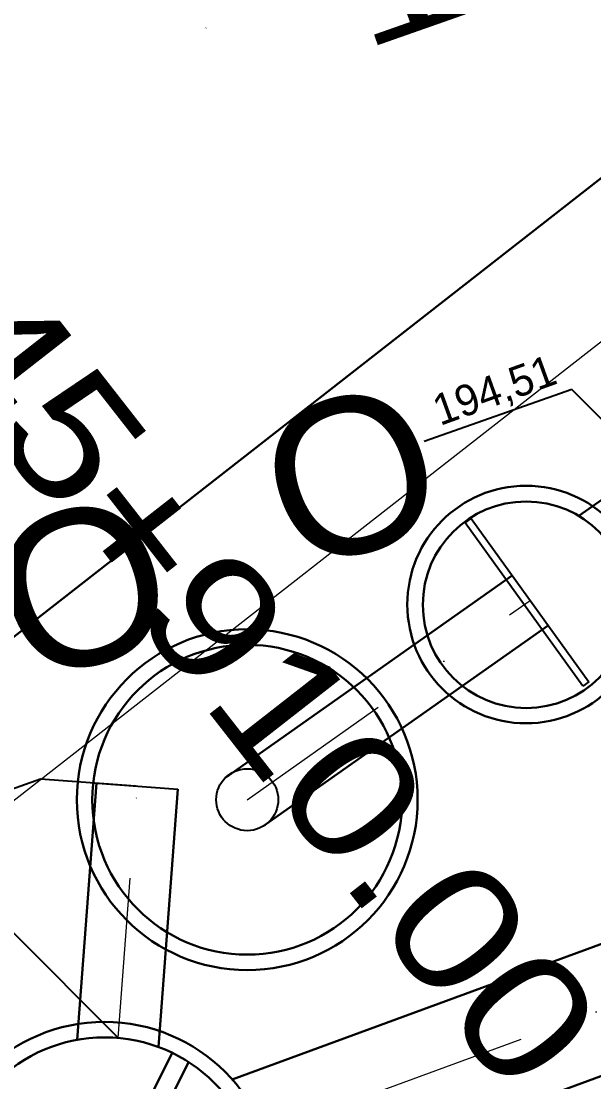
# Model space of a CAD drawing. Header units: millimetres. Extents: x -1069826 to 2704411, y -432732 to 412301.
# Drawn here: x 103504 to 109048, y 275216 to 285486 of the extents above; entities that cross this region are included whole.
import ezdxf
from ezdxf.enums import TextEntityAlignment as Align

# ---------------------------------------------------------------- set-up
doc = ezdxf.new("R2010")
doc.units = ezdxf.units.MM
doc.header["$LTSCALE"] = 1000
doc.header["$MEASUREMENT"] = 0
doc.linetypes.add('DGN Style 2', pattern=[18.957446, 11.374468, -7.582979])
doc.linetypes.add('DGN Style 4', pattern=[10.357985, 5.175758, -2.587879, 0.00647, -2.587879])
for name, color, linetype, lineweight in [('11', 7, 'Continuous', 0), ('DK_OPIS', 62, 'Continuous', 30), ('DK_OŚ_KANAŁU', 50, 'DGN Style 4', 15), ('Kraweznik', 4, 'Continuous', 0), ('M_kanalizacja', 24, 'Continuous', 30), ('Pobocze', 66, 'Continuous', 0), ('studnie', 7, 'Continuous', 25)]:
    doc.layers.add(name, color=color, linetype=linetype, lineweight=lineweight)
doc.layers.add('WIADUKT', color=7, linetype='Continuous')
doc.styles.add('Style-Arial', font='arial.ttf')
doc.styles.add('Style-SWISSLT_1250', font='SWISSLT_1250.shx')

# ---------------------------------------------------------------- blocks, each defined once
blk = doc.blocks.new('A$C7AA0032F')
at = {"color": 7}
blk.add_circle((99491.62052, 74509.68179), 300, dxfattribs=at)
at = {"layer": '11', "linetype": 'DGN Style 4', "lineweight": 9}
blk.add_line((113375.8999, 93139.67559), (29642.10145, 27735.48283), dxfattribs=at)
at = {"layer": 'DK_OŚ_KANAŁU', "ltscale": 0.3}
for p, q in [((99491.62053, 74509.68179), (102229.59498, 76440.18453)), ((98243.73202, 72202.55163), (98426.60434, 74641.13061)), ((105057.7786, 73259.24099), (91729.40201, 68364.47596))]:
    blk.add_line(p, q, dxfattribs=at)
at = {"layer": 'Kraweznik', "lineweight": 30, "ltscale": 0.1}
blk.add_line((120243.87433, 94063.07103), (54447.62964, 42669.84212), dxfattribs=at)
at = {"layer": 'M_kanalizacja'}
for p, q in [((102701.39742, 77257.57013), (103483.64724, 77809.12218)), ((99283.24431, 74725.50429), (102056.09531, 76680.59794)), ((99646.29624, 74252.63038), (102404.70435, 76197.54059)), ((97846.52852, 72184.72685), (98032.95134, 74670.65118)), ((98631.53846, 72115.43933), (98818.73821, 74611.72396)), ((104756.57204, 73787.80584), (99346.23489, 71800.89251)), ((105358.98517, 72730.67613), (99759.91718, 70674.45256)), ((97434.22283, 69370.1167), (98764.23767, 72059.03396)), ((98923.41482, 71969.81545), (97601.73346, 69297.74615))]:
    blk.add_line(p, q, dxfattribs=at)
for centre, radius in [((102191.34392, 76399.72667), 1150.00158), ((102191.87306, 76397.1139), 1000), ((99491.62052, 74509.68179), 1650), ((99491.62052, 74509.68179), 1500), ((98110.25419, 70707.79979), 1650), ((98111.78291, 70708.36642), 1500)]:
    blk.add_circle(centre, radius, dxfattribs=at)
at = {"layer": 'Pobocze', "ltscale": 0.1}
blk.add_line((134029.36133, 103244.74191), (92769.81013, 71017.04305), dxfattribs=at)
at = {"layer": 'studnie'}
for p, q in [((102634.07319, 78481.24538), (101204.43543, 77978.97737)), ((103663.44543, 77451.16995), (102634.07319, 78481.24538)), ((101600.7022, 77190.0108), (101658.41092, 77231.65757)), ((101658.41092, 77231.65757), (102799.86332, 75649.98037)), ((102742.1546, 75608.3336), (101600.7022, 77190.0108)), ((102799.86332, 75649.98037), (102742.1546, 75608.3336)), ((97488.64798, 74707.14891), (96059.01022, 74204.88089)), ((98409.64254, 74642.4026), (97488.64798, 74707.14891)), ((98000.54688, 74673.08123), (98818.73821, 74611.72396)), ((98243.73202, 72202.55163), (97214.35978, 73232.62706))]:
    blk.add_line(p, q, dxfattribs=at)
at = {"color": 7}
blk.add_text('194,51', height=300, rotation=19.884244449, dxfattribs=at).set_placement((101357.6608, 78127.62976))
at = {"layer": '11', "linetype": 'DGN Style 2', "lineweight": 18, "style": 'Style-SWISSLT_1250', "width": 1.5}
blk.add_text('196.45', height=1000, rotation=19.357669178, dxfattribs=at).set_placement((100439.57406, 82234.79401), align=Align.MIDDLE_LEFT)
at = {"layer": '11', "linetype": 'Continuous', "lineweight": 9, "insert": (102514.65922, 71966.97743), "char_height": 1200, "attachment_point": 6, "rotation": 307.993277299, "line_spacing_factor": 0.65, "style": 'Style-SWISSLT_1250'}
blk.add_mtext('\\W1.166667x;45+910.00', dxfattribs=at)
at = {"layer": 'DK_OPIS', "color": 6, "style": 'Style-Arial'}
for p in [(99977.1455, 76673.99665), (97374.28316, 75590.87803)]:
    blk.add_text('O', height=1500, rotation=19.357669178, dxfattribs=at).set_placement(p)

msp = doc.modelspace()

# ---------------------------------------------------------------- block references
at = {"layer": 'WIADUKT', "color": 6, "linetype": 'Continuous'}
msp.add_blockref('A$C7AA0032F', (6200.9119, 203437.7059), dxfattribs=at)

doc.saveas('drawing.dxf')
